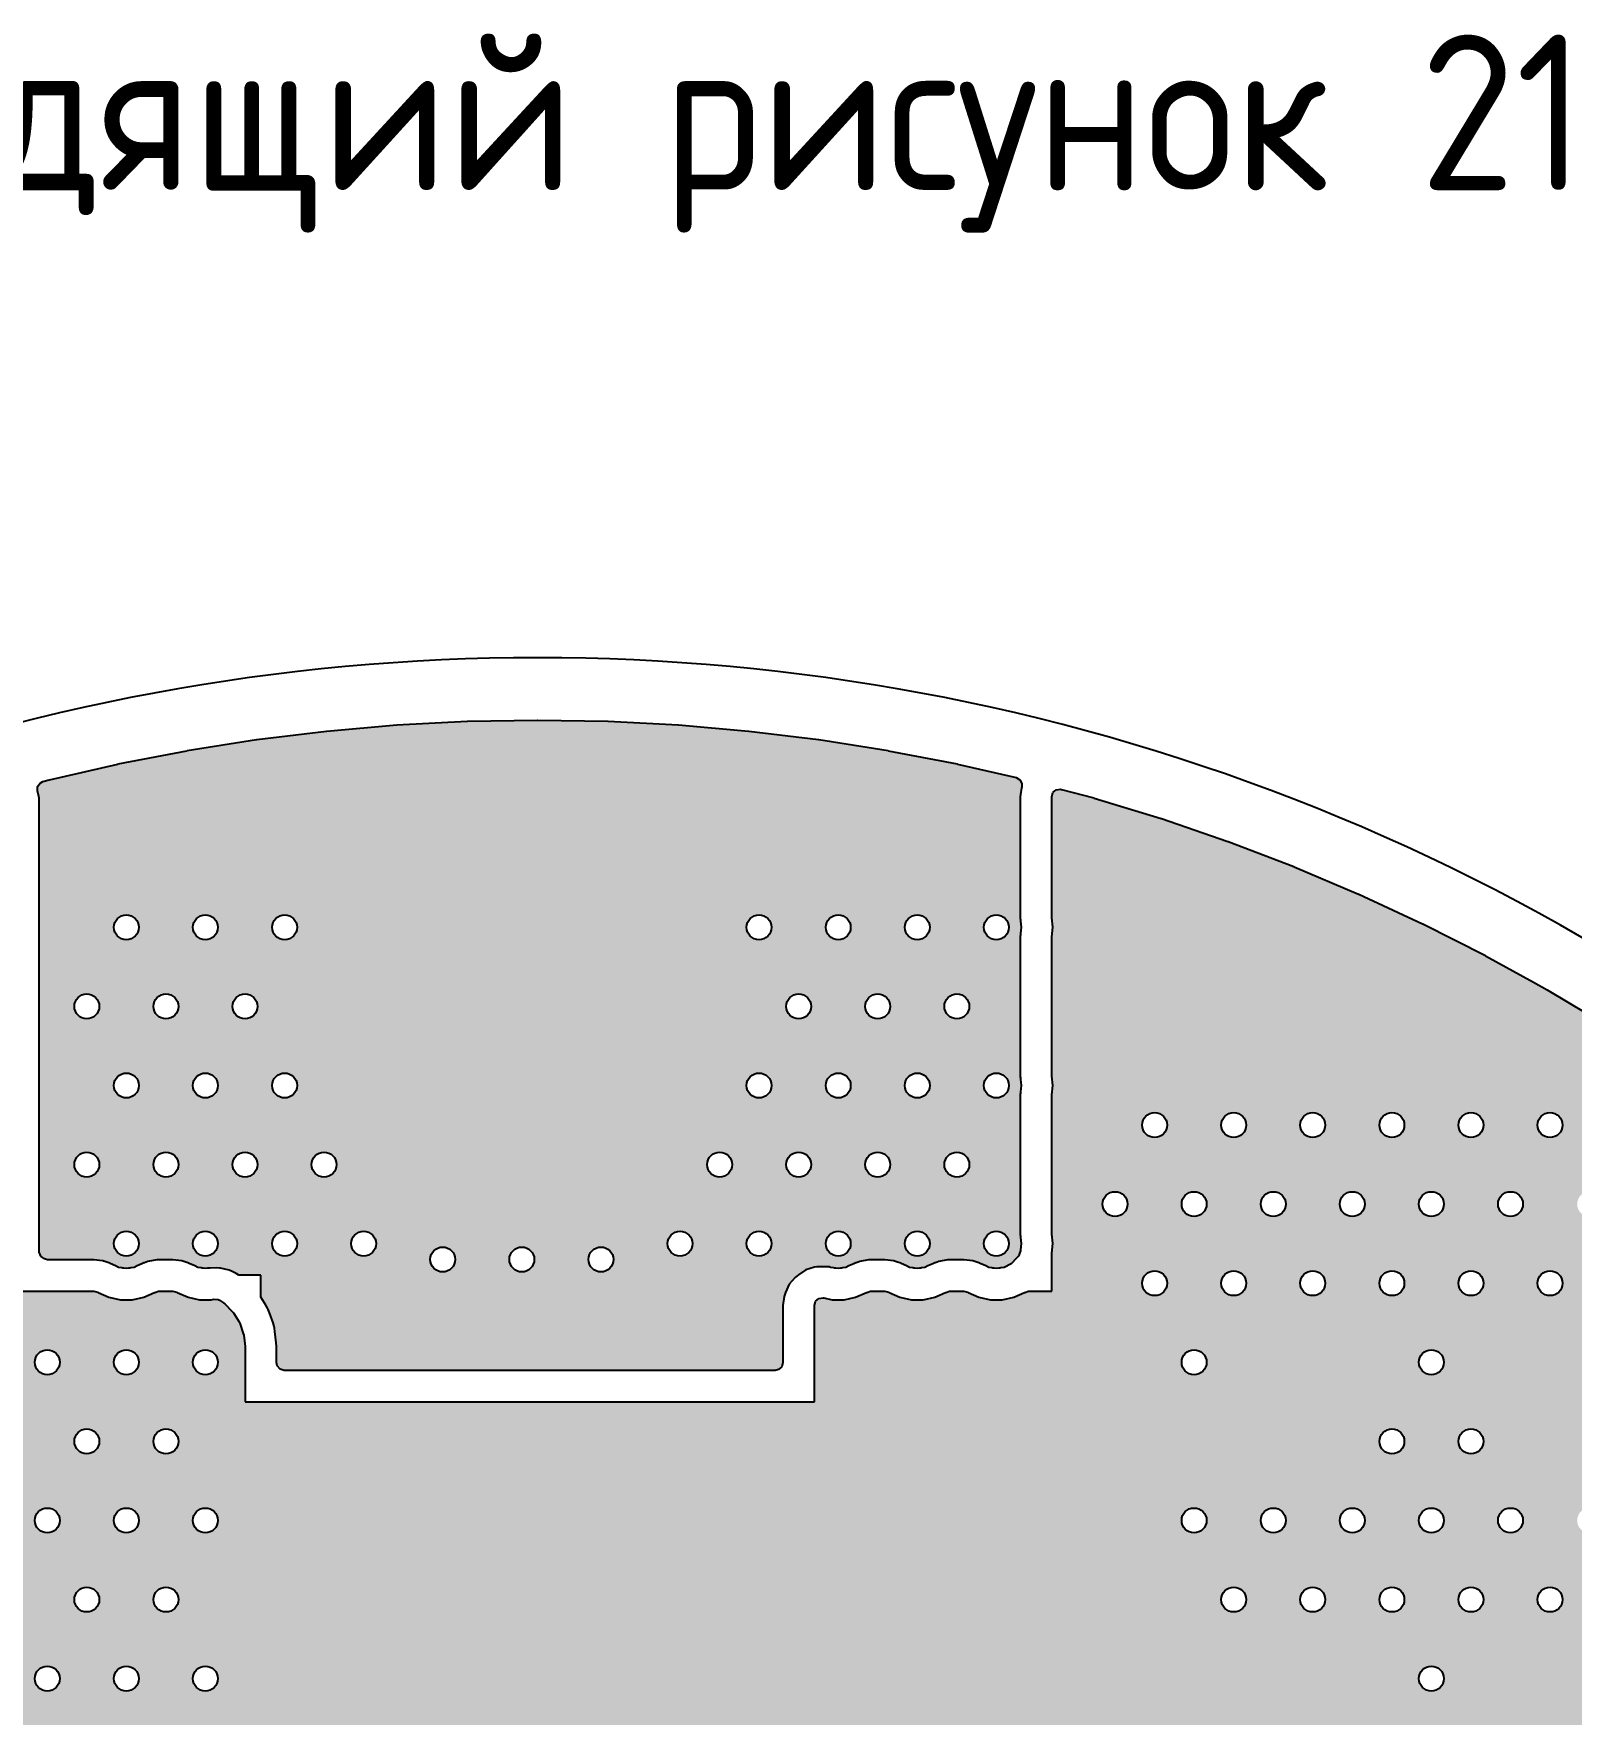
# Model space of a CAD drawing. Header units: millimetres. Extents: x -3894 to -3474, y -291 to 6.
# Drawn here: x -3631.65 to -3606.95, y -182.39 to -155.4 of the extents above; entities that cross this region are included whole.
import ezdxf

# ---------------------------------------------------------------- set-up
doc = ezdxf.new("R2010")
doc.units = ezdxf.units.MM
doc.layers.add('BLACK', color=7, linetype='Continuous')
doc.styles.add('СПДС', font='isocpeur.ttf', dxfattribs={"width": 0.9})

msp = doc.modelspace()

# ---------------------------------------------------------------- hatches: boundary and pattern name
h = msp.add_hatch(color=256)
h.dxf.hatch_style = 1
h.paths.add_polyline_path([(-3615.803, -169.918), (-3615.802, -169.885), (-3615.799, -169.852), (-3615.795, -169.808), (-3615.786, -169.755), (-3615.795, -169.702), (-3615.799, -169.658), (-3615.801, -169.641), (-3615.802, -169.625), (-3615.803, -169.592), (-3615.803, -167.658), (-3615.782, -167.516), (-3615.782, -167.516), (-3615.779, -167.505), (-3615.777, -167.446), (-3615.809, -167.384), (-3615.87, -167.35), (-3616.811, -167.133), (-3616.816, -167.132), (-3617.922, -166.918), (-3617.926, -166.917), (-3619.039, -166.741), (-3619.044, -166.74), (-3620.162, -166.603), (-3620.167, -166.603), (-3621.289, -166.505), (-3621.294, -166.505), (-3622.419, -166.446), (-3622.423, -166.446), (-3623.55, -166.426), (-3623.554, -166.426), (-3624.681, -166.446), (-3624.686, -166.446), (-3625.811, -166.505), (-3625.815, -166.505), (-3626.938, -166.603), (-3626.942, -166.603), (-3628.061, -166.74), (-3628.065, -166.741), (-3629.179, -166.917), (-3629.183, -166.918), (-3630.289, -167.132), (-3630.293, -167.133), (-3631.392, -167.386), (-3631.396, -167.387), (-3631.496, -167.414), (-3631.542, -167.438), (-3631.582, -167.496), (-3631.583, -167.565), (-3631.56, -167.652), (-3631.558, -167.682), (-3631.558, -167.682), (-3631.557, -167.696), (-3631.556, -167.726), (-3631.556, -174.955), (-3631.555, -174.97), (-3631.528, -175.034), (-3631.522, -175.041), (-3631.505, -175.058), (-3631.498, -175.063), (-3631.487, -175.072), (-3631.42, -175.092), (-3630.68, -175.092), (-3630.537, -175.112), (-3630.537, -175.112), (-3630.535, -175.113), (-3630.521, -175.117), (-3630.52, -175.117), (-3630.472, -175.131), (-3630.472, -175.131), (-3630.439, -175.141), (-3630.437, -175.142), (-3630.435, -175.144), (-3630.426, -175.147), (-3630.426, -175.147), (-3630.419, -175.151), (-3630.415, -175.152), (-3630.328, -175.191), (-3630.28, -175.216), (-3630.227, -175.224), (-3630.211, -175.227), (-3630.194, -175.229), (-3630.156, -175.235), (-3630.119, -175.229), (-3630.102, -175.227), (-3630.086, -175.224), (-3630.033, -175.216), (-3629.985, -175.191), (-3629.907, -175.157), (-3629.903, -175.155), (-3629.896, -175.152), (-3629.875, -175.142), (-3629.867, -175.142), (-3629.838, -175.131), (-3629.81, -175.121), (-3629.669, -175.093), (-3629.651, -175.092), (-3629.633, -175.092), (-3629.633, -175.092), (-3629.41, -175.092), (-3629.267, -175.112), (-3629.267, -175.112), (-3629.265, -175.113), (-3629.251, -175.117), (-3629.25, -175.117), (-3629.202, -175.131), (-3629.202, -175.131), (-3629.169, -175.141), (-3629.167, -175.142), (-3629.165, -175.144), (-3629.156, -175.147), (-3629.156, -175.147), (-3629.149, -175.151), (-3629.145, -175.152), (-3629.058, -175.191), (-3629.01, -175.216), (-3628.957, -175.224), (-3628.941, -175.227), (-3628.924, -175.229), (-3628.886, -175.235), (-3628.855, -175.23), (-3628.82, -175.23), (-3628.811, -175.23), (-3628.715, -175.223), (-3628.662, -175.227), (-3628.645, -175.229), (-3628.505, -175.26), (-3628.458, -175.28), (-3628.436, -175.291), (-3628.392, -175.316), (-3628.349, -175.343), (-3627.997, -175.343), (-3627.997, -175.695), (-3627.919, -175.82), (-3627.891, -175.869), (-3627.879, -175.894), (-3627.879, -175.894), (-3627.858, -175.947), (-3627.858, -175.947), (-3627.801, -176.108), (-3627.785, -176.163), (-3627.779, -176.19), (-3627.77, -176.246), (-3627.749, -176.43), (-3627.746, -176.486), (-3627.746, -176.486), (-3627.746, -176.746), (-3627.735, -176.797), (-3627.689, -176.85), (-3627.622, -176.87), (-3619.737, -176.87), (-3619.685, -176.858), (-3619.633, -176.813), (-3619.613, -176.746), (-3619.613, -175.828), (-3619.592, -175.685), (-3619.573, -175.618), (-3619.513, -175.488), (-3619.419, -175.379), (-3619.366, -175.333), (-3619.245, -175.255), (-3619.107, -175.215), (-3619.068, -175.209), (-3619.038, -175.205), (-3618.894, -175.205), (-3618.894, -175.205), (-3618.873, -175.208), (-3618.859, -175.211), (-3618.85, -175.216), (-3618.797, -175.224), (-3618.781, -175.227), (-3618.764, -175.229), (-3618.726, -175.235), (-3618.689, -175.229), (-3618.672, -175.227), (-3618.656, -175.224), (-3618.603, -175.216), (-3618.555, -175.191), (-3618.477, -175.157), (-3618.473, -175.155), (-3618.466, -175.152), (-3618.445, -175.142), (-3618.437, -175.142), (-3618.408, -175.131), (-3618.38, -175.121), (-3618.239, -175.093), (-3618.221, -175.092), (-3618.203, -175.092), (-3618.203, -175.092), (-3617.98, -175.092), (-3617.837, -175.112), (-3617.837, -175.112), (-3617.835, -175.113), (-3617.821, -175.117), (-3617.82, -175.117), (-3617.772, -175.131), (-3617.772, -175.131), (-3617.739, -175.141), (-3617.737, -175.142), (-3617.735, -175.144), (-3617.726, -175.147), (-3617.726, -175.147), (-3617.719, -175.151), (-3617.715, -175.152), (-3617.628, -175.191), (-3617.58, -175.216), (-3617.527, -175.224), (-3617.511, -175.227), (-3617.494, -175.229), (-3617.456, -175.235), (-3617.419, -175.229), (-3617.402, -175.227), (-3617.386, -175.224), (-3617.333, -175.216), (-3617.285, -175.191), (-3617.207, -175.157), (-3617.203, -175.155), (-3617.196, -175.152), (-3617.175, -175.142), (-3617.167, -175.142), (-3617.138, -175.131), (-3617.11, -175.121), (-3616.969, -175.093), (-3616.951, -175.092), (-3616.933, -175.092), (-3616.933, -175.092), (-3616.71, -175.092), (-3616.567, -175.112), (-3616.567, -175.112), (-3616.565, -175.113), (-3616.551, -175.117), (-3616.55, -175.117), (-3616.502, -175.131), (-3616.502, -175.131), (-3616.469, -175.141), (-3616.467, -175.142), (-3616.465, -175.144), (-3616.456, -175.147), (-3616.456, -175.147), (-3616.449, -175.151), (-3616.445, -175.152), (-3616.358, -175.191), (-3616.31, -175.216), (-3616.257, -175.224), (-3616.241, -175.227), (-3616.224, -175.229), (-3616.186, -175.235), (-3616.149, -175.229), (-3616.132, -175.227), (-3616.116, -175.224), (-3616.063, -175.216), (-3615.951, -175.159), (-3615.863, -175.07), (-3615.858, -175.062), (-3615.854, -175.058), (-3615.836, -175.041), (-3615.83, -175.032), (-3615.825, -175.026), (-3615.802, -174.96), (-3615.802, -174.96), (-3615.802, -174.96), (-3615.801, -174.959), (-3615.799, -174.932), (-3615.795, -174.888), (-3615.786, -174.835), (-3615.795, -174.782), (-3615.799, -174.738), (-3615.8, -174.731), (-3615.802, -174.705), (-3615.803, -174.672), (-3615.803, -172.458), (-3615.802, -172.425), (-3615.799, -172.392), (-3615.795, -172.348), (-3615.786, -172.295), (-3615.795, -172.242), (-3615.799, -172.198), (-3615.799, -172.198), (-3615.802, -172.165), (-3615.803, -172.132)])
h.paths.add_polyline_path([(-3627.416, -172.295, -1), (-3627.816, -172.295, -1)], flags=16)
h.paths.add_polyline_path([(-3627.816, -169.755, -1), (-3627.416, -169.755, -1)], flags=16)
h.paths.add_polyline_path([(-3626.781, -173.565, -1), (-3627.181, -173.565, -1)], flags=16)
h.paths.add_polyline_path([(-3628.451, -171.025, -1), (-3628.051, -171.025, -1)], flags=16)
h.paths.add_polyline_path([(-3623.606, -175.089, -1), (-3624.006, -175.089, -1)], flags=16)
h.paths.add_polyline_path([(-3624.876, -175.089, -1), (-3625.276, -175.089, -1)], flags=16)
h.paths.add_polyline_path([(-3626.146, -174.835, -1), (-3626.546, -174.835, -1)], flags=16)
h.paths.add_polyline_path([(-3622.336, -175.089, -1), (-3622.736, -175.089, -1)], flags=16)
h.paths.add_polyline_path([(-3620.431, -173.565, -1), (-3620.831, -173.565, -1)], flags=16)
h.paths.add_polyline_path([(-3619.796, -172.295, -1), (-3620.196, -172.295, -1)], flags=16)
h.paths.add_polyline_path([(-3620.196, -169.755, -1), (-3619.796, -169.755, -1)], flags=16)
h.paths.add_polyline_path([(-3628.051, -173.565, -1), (-3628.451, -173.565, -1)], flags=16)
h.paths.add_polyline_path([(-3628.686, -172.295, -1), (-3629.086, -172.295, -1)], flags=16)
h.paths.add_polyline_path([(-3629.086, -169.755, -1), (-3628.686, -169.755, -1)], flags=16)
h.paths.add_polyline_path([(-3621.066, -174.835, -1), (-3621.466, -174.835, -1)], flags=16)
h.paths.add_polyline_path([(-3619.161, -171.025, -1), (-3619.561, -171.025, -1)], flags=16)
h.paths.add_polyline_path([(-3627.416, -174.835, -1), (-3627.816, -174.835, -1)], flags=16)
h.paths.add_polyline_path([(-3629.721, -171.025, -1), (-3629.321, -171.025, -1)], flags=16)
h.paths.add_polyline_path([(-3619.161, -173.565, -1), (-3619.561, -173.565, -1)], flags=16)
h.paths.add_polyline_path([(-3619.796, -174.835, -1), (-3620.196, -174.835, -1)], flags=16)
h.paths.add_polyline_path([(-3618.526, -172.295, -1), (-3618.926, -172.295, -1)], flags=16)
h.paths.add_polyline_path([(-3618.926, -169.755, -1), (-3618.526, -169.755, -1)], flags=16)
h.paths.add_polyline_path([(-3629.321, -173.565, -1), (-3629.721, -173.565, -1)], flags=16)
h.paths.add_polyline_path([(-3628.686, -174.835, -1), (-3629.086, -174.835, -1)], flags=16)
h.paths.add_polyline_path([(-3629.956, -172.295, -1), (-3630.356, -172.295, -1)], flags=16)
h.paths.add_polyline_path([(-3630.356, -169.755, -1), (-3629.956, -169.755, -1)], flags=16)
h.paths.add_polyline_path([(-3617.891, -171.025, -1), (-3618.291, -171.025, -1)], flags=16)
h.paths.add_polyline_path([(-3630.991, -171.025, -1), (-3630.591, -171.025, -1)], flags=16)
h.paths.add_polyline_path([(-3617.891, -173.565, -1), (-3618.291, -173.565, -1)], flags=16)
h.paths.add_polyline_path([(-3618.526, -174.835, -1), (-3618.926, -174.835, -1)], flags=16)
h.paths.add_polyline_path([(-3617.256, -172.295, -1), (-3617.656, -172.295, -1)], flags=16)
h.paths.add_polyline_path([(-3630.591, -173.565, -1), (-3630.991, -173.565, -1)], flags=16)
h.paths.add_polyline_path([(-3629.956, -174.835, -1), (-3630.356, -174.835, -1)], flags=16)
h.paths.add_polyline_path([(-3617.656, -169.755, -1), (-3617.256, -169.755, -1)], flags=16)
h.paths.add_polyline_path([(-3616.621, -171.025, -1), (-3617.021, -171.025, -1)], flags=16)
h.paths.add_polyline_path([(-3617.256, -174.835, -1), (-3617.656, -174.835, -1)], flags=16)
h.paths.add_polyline_path([(-3616.621, -173.565, -1), (-3617.021, -173.565, -1)], flags=16)
h.paths.add_polyline_path([(-3615.986, -172.295, -1), (-3616.386, -172.295, -1)], flags=16)
h.paths.add_polyline_path([(-3616.386, -169.755, -1), (-3615.986, -169.755, -1)], flags=16)
h.paths.add_polyline_path([(-3615.986, -174.835, -1), (-3616.386, -174.835, -1)], flags=16)
h = msp.add_hatch(color=256)
h.dxf.hatch_style = 1
h.paths.add_polyline_path([(-3632.061, -167.726), (-3632.062, -167.712), (-3632.09, -167.647), (-3632.147, -167.608), (-3632.217, -167.607), (-3632.485, -167.678), (-3632.489, -167.679), (-3633.567, -168.008), (-3633.571, -168.009), (-3634.637, -168.375), (-3634.641, -168.377), (-3635.693, -168.78), (-3635.697, -168.781), (-3636.735, -169.22), (-3636.739, -169.222), (-3637.761, -169.697), (-3637.765, -169.699), (-3638.77, -170.21), (-3638.773, -170.212), (-3639.76, -170.757), (-3639.764, -170.759), (-3640.73, -171.338), (-3640.734, -171.34), (-3641.68, -171.953), (-3641.684, -171.955), (-3642.608, -172.6), (-3642.611, -172.603), (-3643.512, -173.279), (-3643.516, -173.282), (-3644.393, -173.99), (-3644.396, -173.993), (-3645.248, -174.73), (-3645.251, -174.733), (-3646.077, -175.5), (-3646.08, -175.503), (-3646.879, -176.299), (-3646.882, -176.302), (-3647.652, -177.124), (-3647.655, -177.128), (-3648.396, -177.977), (-3648.399, -177.98), (-3649.11, -178.854), (-3649.113, -178.857), (-3649.793, -179.756), (-3649.796, -179.759), (-3650.444, -180.681), (-3650.447, -180.685), (-3650.761, -181.166), (-3650.897, -181.374), (-3650.916, -181.424), (-3650.906, -181.494), (-3650.86, -181.546), (-3650.793, -181.566), (-3643.937, -181.566), (-3643.491, -181.566), (-3643.193, -181.897), (-3643.193, -181.897), (-3643.193, -181.897), (-3641.528, -183.747), (-3640.362, -185.043), (-3640.353, -185.052), (-3640.264, -185.133), (-3640.213, -185.178), (-3640.192, -185.193), (-3640.035, -185.285), (-3640.012, -185.295), (-3639.926, -185.324), (-3639.839, -185.352), (-3639.814, -185.357), (-3639.627, -185.378), (-3639.614, -185.379), (-3627.256, -185.455), (-3625.563, -185.465), (-3619.364, -185.503), (-3619.364, -185.503), (-3619.361, -185.503), (-3619.361, -185.503), (-3607.389, -185.503), (-3607.375, -185.502), (-3607.179, -185.481), (-3607.152, -185.475), (-3606.972, -185.414), (-3606.947, -185.402), (-3606.784, -185.303), (-3606.763, -185.287), (-3606.62, -185.15), (-3606.611, -185.141), (-3604.157, -182.214), (-3604.121, -182.22), (-3603.998, -182.201), (-3603.886, -182.144), (-3603.798, -182.055), (-3603.741, -181.944), (-3603.721, -181.82), (-3603.738, -181.715), (-3603.613, -181.566), (-3596.311, -181.566), (-3596.259, -181.555), (-3596.207, -181.508), (-3596.187, -181.441), (-3596.208, -181.374), (-3596.658, -180.685), (-3596.66, -180.681), (-3597.309, -179.759), (-3597.312, -179.756), (-3597.992, -178.857), (-3597.995, -178.854), (-3598.706, -177.98), (-3598.709, -177.977), (-3599.45, -177.128), (-3599.453, -177.124), (-3600.088, -176.446), (-3600.223, -176.302), (-3600.226, -176.299), (-3601.025, -175.503), (-3601.028, -175.5), (-3601.853, -174.733), (-3601.856, -174.73), (-3602.708, -173.993), (-3602.712, -173.99), (-3603.589, -173.282), (-3603.592, -173.279), (-3604.209, -172.816), (-3604.493, -172.603), (-3604.497, -172.6), (-3604.832, -172.366), (-3605.421, -171.955), (-3605.425, -171.953), (-3606.371, -171.34), (-3606.374, -171.338), (-3607.341, -170.759), (-3607.345, -170.757), (-3607.561, -170.637), (-3608.331, -170.212), (-3608.335, -170.21), (-3609.34, -169.699), (-3609.344, -169.697), (-3610.366, -169.222), (-3610.37, -169.22), (-3611.407, -168.781), (-3611.411, -168.78), (-3612.464, -168.377), (-3612.468, -168.375), (-3613.534, -168.009), (-3613.538, -168.008), (-3614.616, -167.679), (-3614.62, -167.678), (-3615.141, -167.539), (-3615.156, -167.536), (-3615.225, -167.546), (-3615.278, -167.591), (-3615.297, -167.658), (-3615.297, -169.592), (-3615.297, -169.605), (-3615.281, -169.755), (-3615.297, -169.905), (-3615.297, -169.918), (-3615.297, -172.132), (-3615.297, -172.145), (-3615.281, -172.295), (-3615.297, -172.445), (-3615.297, -172.458), (-3615.297, -174.672), (-3615.297, -174.685), (-3615.281, -174.835), (-3615.297, -174.985), (-3615.297, -174.998), (-3615.297, -175.597), (-3615.551, -175.597), (-3615.663, -175.597), (-3615.67, -175.597), (-3615.737, -175.621), (-3615.734, -175.619), (-3615.907, -175.696), (-3616.092, -175.736), (-3616.092, -175.736), (-3616.281, -175.736), (-3616.466, -175.696), (-3616.648, -175.615), (-3616.71, -175.597), (-3616.933, -175.597), (-3616.94, -175.597), (-3617.007, -175.621), (-3617.004, -175.619), (-3617.177, -175.696), (-3617.362, -175.736), (-3617.362, -175.736), (-3617.551, -175.736), (-3617.736, -175.696), (-3617.918, -175.615), (-3617.98, -175.597), (-3618.203, -175.597), (-3618.21, -175.597), (-3618.277, -175.621), (-3618.274, -175.619), (-3618.447, -175.696), (-3618.632, -175.736), (-3618.632, -175.736), (-3618.821, -175.736), (-3618.958, -175.707), (-3618.966, -175.705), (-3619.035, -175.715), (-3619.088, -175.761), (-3619.107, -175.828), (-3619.107, -175.851), (-3619.107, -177.375), (-3628.251, -177.375), (-3628.251, -176.486), (-3628.272, -176.302), (-3628.278, -176.275), (-3628.335, -176.114), (-3628.347, -176.089), (-3628.438, -175.944), (-3628.455, -175.922), (-3628.576, -175.801), (-3628.598, -175.784), (-3628.661, -175.744), (-3628.683, -175.733), (-3628.753, -175.727), (-3628.792, -175.736), (-3628.792, -175.736), (-3628.981, -175.736), (-3628.981, -175.736), (-3629.166, -175.696), (-3629.348, -175.615), (-3629.41, -175.597), (-3629.633, -175.597), (-3629.64, -175.597), (-3629.707, -175.621), (-3629.704, -175.619), (-3629.877, -175.696), (-3630.062, -175.736), (-3630.062, -175.736), (-3630.251, -175.736), (-3630.251, -175.736), (-3630.436, -175.696), (-3630.618, -175.615), (-3630.68, -175.597), (-3632.061, -175.597)])
h.paths.add_polyline_path([(-3635.671, -175.47, -1), (-3636.071, -175.47, -1)], flags=16)
h.paths.add_polyline_path([(-3636.941, -175.47, -1), (-3637.341, -175.47, -1)], flags=16)
h.paths.add_polyline_path([(-3634.401, -175.47, -1), (-3634.801, -175.47, -1)], flags=16)
h.paths.add_polyline_path([(-3638.211, -175.47, -1), (-3638.611, -175.47, -1)], flags=16)
h.paths.add_polyline_path([(-3633.131, -175.47, -1), (-3633.531, -175.47, -1)], flags=16)
h.paths.add_polyline_path([(-3637.576, -176.74, -1), (-3637.976, -176.74, -1)], flags=16)
h.paths.add_polyline_path([(-3639.481, -175.47, -1), (-3639.881, -175.47, -1)], flags=16)
h.paths.add_polyline_path([(-3633.766, -176.74, -1), (-3634.166, -176.74, -1)], flags=16)
h.paths.add_polyline_path([(-3636.941, -178.01, -1), (-3637.341, -178.01, -1)], flags=16)
h.paths.add_polyline_path([(-3632.496, -176.74, -1), (-3632.896, -176.74, -1)], flags=16)
h.paths.add_polyline_path([(-3638.211, -178.01, -1), (-3638.611, -178.01, -1)], flags=16)
h.paths.add_polyline_path([(-3633.131, -178.01, -1), (-3633.531, -178.01, -1)], flags=16)
h.paths.add_polyline_path([(-3631.226, -176.74, -1), (-3631.626, -176.74, -1)], flags=16)
h.paths.add_polyline_path([(-3636.306, -179.28, -1), (-3636.706, -179.28, -1)], flags=16)
h.paths.add_polyline_path([(-3635.036, -179.28, -1), (-3635.436, -179.28, -1)], flags=16)
h.paths.add_polyline_path([(-3637.576, -179.28, -1), (-3637.976, -179.28, -1)], flags=16)
h.paths.add_polyline_path([(-3631.861, -178.01, -1), (-3632.261, -178.01, -1)], flags=16)
h.paths.add_polyline_path([(-3633.766, -179.28, -1), (-3634.166, -179.28, -1)], flags=16)
h.paths.add_polyline_path([(-3638.846, -179.28, -1), (-3639.246, -179.28, -1)], flags=16)
h.paths.add_polyline_path([(-3632.496, -179.28, -1), (-3632.896, -179.28, -1)], flags=16)
h.paths.add_polyline_path([(-3629.956, -176.74, -1), (-3630.356, -176.74, -1)], flags=16)
h.paths.add_polyline_path([(-3640.116, -179.28, -1), (-3640.516, -179.28, -1)], flags=16)
h.paths.add_polyline_path([(-3630.591, -178.01, -1), (-3630.991, -178.01, -1)], flags=16)
h.paths.add_polyline_path([(-3635.671, -180.55, -1), (-3636.071, -180.55, -1)], flags=16)
h.paths.add_polyline_path([(-3636.941, -180.55, -1), (-3637.341, -180.55, -1)], flags=16)
h.paths.add_polyline_path([(-3634.401, -180.55, -1), (-3634.801, -180.55, -1)], flags=16)
h.paths.add_polyline_path([(-3638.211, -180.55, -1), (-3638.611, -180.55, -1)], flags=16)
h.paths.add_polyline_path([(-3631.226, -179.28, -1), (-3631.626, -179.28, -1)], flags=16)
h.paths.add_polyline_path([(-3633.131, -180.55, -1), (-3633.531, -180.55, -1)], flags=16)
h.paths.add_polyline_path([(-3639.481, -180.55, -1), (-3639.881, -180.55, -1)], flags=16)
h.paths.add_polyline_path([(-3628.686, -176.74, -1), (-3629.086, -176.74, -1)], flags=16)
h.paths.add_polyline_path([(-3629.321, -178.01, -1), (-3629.721, -178.01, -1)], flags=16)
h.paths.add_polyline_path([(-3631.861, -180.55, -1), (-3632.261, -180.55, -1)], flags=16)
h.paths.add_polyline_path([(-3640.751, -180.55, -1), (-3641.151, -180.55, -1)], flags=16)
h.paths.add_polyline_path([(-3629.956, -179.28, -1), (-3630.356, -179.28, -1)], flags=16)
h.paths.add_polyline_path([(-3637.576, -181.82, -1), (-3637.976, -181.82, -1)], flags=16)
h.paths.add_polyline_path([(-3633.766, -181.82, -1), (-3634.166, -181.82, -1)], flags=16)
h.paths.add_polyline_path([(-3630.591, -180.55, -1), (-3630.991, -180.55, -1)], flags=16)
h.paths.add_polyline_path([(-3642.021, -180.55, -1), (-3642.421, -180.55, -1)], flags=16)
h.paths.add_polyline_path([(-3632.496, -181.82, -1), (-3632.896, -181.82, -1)], flags=16)
h.paths.add_polyline_path([(-3628.686, -179.28, -1), (-3629.086, -179.28, -1)], flags=16)
h.paths.add_polyline_path([(-3636.941, -183.09, -1), (-3637.341, -183.09, -1)], flags=16)
h.paths.add_polyline_path([(-3631.226, -181.82, -1), (-3631.626, -181.82, -1)], flags=16)
h.paths.add_polyline_path([(-3641.386, -181.82, -1), (-3641.786, -181.82, -1)], flags=16)
h.paths.add_polyline_path([(-3629.321, -180.55, -1), (-3629.721, -180.55, -1)], flags=16)
h.paths.add_polyline_path([(-3634.401, -183.09, -1), (-3634.801, -183.09, -1)], flags=16)
h.paths.add_polyline_path([(-3638.211, -183.09, -1), (-3638.611, -183.09, -1)], flags=16)
h.paths.add_polyline_path([(-3633.131, -183.09, -1), (-3633.531, -183.09, -1)], flags=16)
h.paths.add_polyline_path([(-3629.956, -181.82, -1), (-3630.356, -181.82, -1)], flags=16)
h.paths.add_polyline_path([(-3631.861, -183.09, -1), (-3632.261, -183.09, -1)], flags=16)
h.paths.add_polyline_path([(-3636.306, -184.36, -1), (-3636.706, -184.36, -1)], flags=16)
h.paths.add_polyline_path([(-3635.036, -184.36, -1), (-3635.436, -184.36, -1)], flags=16)
h.paths.add_polyline_path([(-3637.576, -184.36, -1), (-3637.976, -184.36, -1)], flags=16)
h.paths.add_polyline_path([(-3630.591, -183.09, -1), (-3630.991, -183.09, -1)], flags=16)
h.paths.add_polyline_path([(-3628.686, -181.82, -1), (-3629.086, -181.82, -1)], flags=16)
h.paths.add_polyline_path([(-3633.766, -184.36, -1), (-3634.166, -184.36, -1)], flags=16)
h.paths.add_polyline_path([(-3638.846, -184.36, -1), (-3639.246, -184.36, -1)], flags=16)
h.paths.add_polyline_path([(-3632.496, -184.36, -1), (-3632.896, -184.36, -1)], flags=16)
h.paths.add_polyline_path([(-3629.321, -183.09, -1), (-3629.721, -183.09, -1)], flags=16)
h.paths.add_polyline_path([(-3631.226, -184.36, -1), (-3631.626, -184.36, -1)], flags=16)
h.paths.add_polyline_path([(-3629.956, -184.36, -1), (-3630.356, -184.36, -1)], flags=16)
h.paths.add_polyline_path([(-3628.051, -183.09, -1), (-3628.451, -183.09, -1)], flags=16)
h.paths.add_polyline_path([(-3628.686, -184.36, -1), (-3629.086, -184.36, -1)], flags=16)
h.paths.add_polyline_path([(-3627.416, -184.36, -1), (-3627.816, -184.36, -1)], flags=16)
h.paths.add_polyline_path([(-3626.146, -184.36, -1), (-3626.546, -184.36, -1)], flags=16)
h.paths.add_polyline_path([(-3624.876, -184.36, -1), (-3625.276, -184.36, -1)], flags=16)
h.paths.add_polyline_path([(-3623.606, -184.36, -1), (-3624.006, -184.36, -1)], flags=16)
h.paths.add_polyline_path([(-3622.336, -184.36, -1), (-3622.736, -184.36, -1)], flags=16)
h.paths.add_polyline_path([(-3621.066, -184.36, -1), (-3621.466, -184.36, -1)], flags=16)
h.paths.add_polyline_path([(-3619.796, -184.36, -1), (-3620.196, -184.36, -1)], flags=16)
h.paths.add_polyline_path([(-3614.081, -174.2, -1), (-3614.481, -174.2, -1)], flags=16)
h.paths.add_polyline_path([(-3613.446, -172.93, -1), (-3613.846, -172.93, -1)], flags=16)
h.paths.add_polyline_path([(-3613.446, -175.47, -1), (-3613.846, -175.47, -1)], flags=16)
h.paths.add_polyline_path([(-3612.811, -174.2, -1), (-3613.211, -174.2, -1)], flags=16)
h.paths.add_polyline_path([(-3612.811, -176.74, -1), (-3613.211, -176.74, -1)], flags=16)
h.paths.add_polyline_path([(-3612.176, -172.93, -1), (-3612.576, -172.93, -1)], flags=16)
h.paths.add_polyline_path([(-3612.176, -175.47, -1), (-3612.576, -175.47, -1)], flags=16)
h.paths.add_polyline_path([(-3612.811, -179.28, -1), (-3613.211, -179.28, -1)], flags=16)
h.paths.add_polyline_path([(-3611.541, -174.2, -1), (-3611.941, -174.2, -1)], flags=16)
h.paths.add_polyline_path([(-3612.176, -180.55, -1), (-3612.576, -180.55, -1)], flags=16)
h.paths.add_polyline_path([(-3610.906, -172.93, -1), (-3611.306, -172.93, -1)], flags=16)
h.paths.add_polyline_path([(-3610.906, -175.47, -1), (-3611.306, -175.47, -1)], flags=16)
h.paths.add_polyline_path([(-3611.541, -179.28, -1), (-3611.941, -179.28, -1)], flags=16)
h.paths.add_polyline_path([(-3610.271, -174.2, -1), (-3610.671, -174.2, -1)], flags=16)
h.paths.add_polyline_path([(-3612.811, -184.36, -1), (-3613.211, -184.36, -1)], flags=16)
h.paths.add_polyline_path([(-3610.906, -180.55, -1), (-3611.306, -180.55, -1)], flags=16)
h.paths.add_polyline_path([(-3609.636, -172.93, -1), (-3610.036, -172.93, -1)], flags=16)
h.paths.add_polyline_path([(-3610.271, -179.28, -1), (-3610.671, -179.28, -1)], flags=16)
h.paths.add_polyline_path([(-3609.636, -175.47, -1), (-3610.036, -175.47, -1)], flags=16)
h.paths.add_polyline_path([(-3609.636, -178.01, -1), (-3610.036, -178.01, -1)], flags=16)
h.paths.add_polyline_path([(-3611.541, -184.36, -1), (-3611.941, -184.36, -1)], flags=16)
h.paths.add_polyline_path([(-3609.001, -174.2, -1), (-3609.401, -174.2, -1)], flags=16)
h.paths.add_polyline_path([(-3609.001, -176.74, -1), (-3609.401, -176.74, -1)], flags=16)
h.paths.add_polyline_path([(-3609.636, -180.55, -1), (-3610.036, -180.55, -1)], flags=16)
h.paths.add_polyline_path([(-3608.366, -172.93, -1), (-3608.766, -172.93, -1)], flags=16)
h.paths.add_polyline_path([(-3609.001, -179.28, -1), (-3609.401, -179.28, -1)], flags=16)
h.paths.add_polyline_path([(-3608.366, -175.47, -1), (-3608.766, -175.47, -1)], flags=16)
h.paths.add_polyline_path([(-3608.366, -178.01, -1), (-3608.766, -178.01, -1)], flags=16)
h.paths.add_polyline_path([(-3610.271, -184.36, -1), (-3610.671, -184.36, -1)], flags=16)
h.paths.add_polyline_path([(-3609.636, -183.09, -1), (-3610.036, -183.09, -1)], flags=16)
h.paths.add_polyline_path([(-3607.731, -174.2, -1), (-3608.131, -174.2, -1)], flags=16)
h.paths.add_polyline_path([(-3609.001, -181.82, -1), (-3609.401, -181.82, -1)], flags=16)
h.paths.add_polyline_path([(-3608.366, -180.55, -1), (-3608.766, -180.55, -1)], flags=16)
h.paths.add_polyline_path([(-3607.096, -172.93, -1), (-3607.496, -172.93, -1)], flags=16)
h.paths.add_polyline_path([(-3607.731, -179.28, -1), (-3608.131, -179.28, -1)], flags=16)
h.paths.add_polyline_path([(-3607.096, -175.47, -1), (-3607.496, -175.47, -1)], flags=16)
h.paths.add_polyline_path([(-3609.001, -184.36, -1), (-3609.401, -184.36, -1)], flags=16)
h.paths.add_polyline_path([(-3608.366, -183.09, -1), (-3608.766, -183.09, -1)], flags=16)
h.paths.add_polyline_path([(-3606.461, -174.2, -1), (-3606.861, -174.2, -1)], flags=16)
h.paths.add_polyline_path([(-3607.096, -180.55, -1), (-3607.496, -180.55, -1)], flags=16)
h.paths.add_polyline_path([(-3605.826, -172.93, -1), (-3606.226, -172.93, -1)], flags=16)
h.paths.add_polyline_path([(-3606.461, -179.28, -1), (-3606.861, -179.28, -1)], flags=16)
h.paths.add_polyline_path([(-3605.826, -175.47, -1), (-3606.226, -175.47, -1)], flags=16)
h.paths.add_polyline_path([(-3607.731, -184.36, -1), (-3608.131, -184.36, -1)], flags=16)
h.paths.add_polyline_path([(-3605.191, -174.2, -1), (-3605.591, -174.2, -1)], flags=16)
h.paths.add_polyline_path([(-3605.191, -176.74, -1), (-3605.591, -176.74, -1)], flags=16)
h.paths.add_polyline_path([(-3605.826, -180.55, -1), (-3606.226, -180.55, -1)], flags=16)
h.paths.add_polyline_path([(-3605.191, -179.28, -1), (-3605.591, -179.28, -1)], flags=16)
h.paths.add_polyline_path([(-3604.556, -175.47, -1), (-3604.956, -175.47, -1)], flags=16)
h.paths.add_polyline_path([(-3606.461, -184.36, -1), (-3606.861, -184.36, -1)], flags=16)
h.paths.add_polyline_path([(-3604.556, -178.01, -1), (-3604.956, -178.01, -1)], flags=16)
h.paths.add_polyline_path([(-3605.191, -181.82, -1), (-3605.591, -181.82, -1)], flags=16)
h.paths.add_polyline_path([(-3603.921, -176.74, -1), (-3604.321, -176.74, -1)], flags=16)
h.paths.add_polyline_path([(-3604.556, -180.55, -1), (-3604.956, -180.55, -1)], flags=16)
h.paths.add_polyline_path([(-3603.921, -179.28, -1), (-3604.321, -179.28, -1)], flags=16)
h.paths.add_polyline_path([(-3603.921, -181.82, -1), (-3604.321, -181.82, -1)], flags=16)
h.paths.add_polyline_path([(-3603.286, -180.55, -1), (-3603.686, -180.55, -1)], flags=16)

# ---------------------------------------------------------------- linework, layer by layer
at = {"layer": 'BLACK', "linetype": 'Continuous'}
for p, q in [((-3626.938, -166.603), (-3625.815, -166.505)), ((-3625.815, -166.505), (-3625.811, -166.505)), ((-3625.811, -166.505), (-3624.686, -166.446)), ((-3624.686, -166.446), (-3624.681, -166.446)), ((-3624.681, -166.446), (-3623.554, -166.426)), ((-3623.554, -166.426), (-3623.55, -166.426)), ((-3623.55, -166.426), (-3622.423, -166.446)), ((-3622.423, -166.446), (-3622.419, -166.446)), ((-3622.419, -166.446), (-3621.294, -166.505)), ((-3621.294, -166.505), (-3621.289, -166.505)), ((-3621.289, -166.505), (-3620.167, -166.603)), ((-3629.179, -166.917), (-3628.065, -166.741)), ((-3628.065, -166.741), (-3628.061, -166.74)), ((-3628.061, -166.74), (-3626.942, -166.603)), ((-3626.942, -166.603), (-3626.938, -166.603)), ((-3620.167, -166.603), (-3620.162, -166.603)), ((-3620.162, -166.603), (-3619.044, -166.74)), ((-3619.044, -166.74), (-3619.039, -166.741)), ((-3619.039, -166.741), (-3617.926, -166.917)), ((-3630.289, -167.132), (-3629.183, -166.918)), ((-3629.183, -166.918), (-3629.179, -166.917)), ((-3617.926, -166.917), (-3617.922, -166.918)), ((-3617.922, -166.918), (-3616.816, -167.132)), ((-3631.392, -167.386), (-3630.293, -167.133)), ((-3630.293, -167.133), (-3630.289, -167.132)), ((-3616.816, -167.132), (-3616.811, -167.133)), ((-3616.811, -167.133), (-3615.87, -167.35)), ((-3631.583, -167.565), (-3631.582, -167.496)), ((-3631.56, -167.652), (-3631.583, -167.565)), ((-3631.582, -167.496), (-3631.542, -167.438)), ((-3631.542, -167.438), (-3631.496, -167.414)), ((-3631.496, -167.414), (-3631.396, -167.387)), ((-3631.396, -167.387), (-3631.392, -167.386)), ((-3615.87, -167.35), (-3615.809, -167.384)), ((-3615.809, -167.384), (-3615.777, -167.446)), ((-3615.782, -167.516), (-3615.803, -167.658)), ((-3615.779, -167.505), (-3615.782, -167.516)), ((-3615.782, -167.516), (-3615.782, -167.516)), ((-3615.782, -167.516), (-3615.782, -167.516)), ((-3615.782, -167.516), (-3615.782, -167.516)), ((-3615.777, -167.446), (-3615.779, -167.505)), ((-3615.297, -167.658), (-3615.278, -167.591)), ((-3615.278, -167.591), (-3615.225, -167.546)), ((-3615.225, -167.546), (-3615.156, -167.536)), ((-3615.156, -167.536), (-3615.141, -167.539)), ((-3615.141, -167.539), (-3614.62, -167.678)), ((-3631.558, -167.682), (-3631.56, -167.652)), ((-3631.557, -167.696), (-3631.558, -167.682)), ((-3631.558, -167.682), (-3631.558, -167.682)), ((-3631.556, -167.726), (-3631.557, -167.696)), ((-3631.556, -174.955), (-3631.556, -167.726)), ((-3615.803, -167.658), (-3615.803, -169.592)), ((-3615.297, -169.592), (-3615.297, -167.658)), ((-3614.62, -167.678), (-3614.616, -167.679)), ((-3614.616, -167.679), (-3613.538, -168.008)), ((-3613.538, -168.008), (-3613.534, -168.009)), ((-3613.534, -168.009), (-3612.468, -168.375)), ((-3612.468, -168.375), (-3612.464, -168.377)), ((-3612.464, -168.377), (-3611.411, -168.78)), ((-3611.411, -168.78), (-3611.407, -168.781)), ((-3611.407, -168.781), (-3610.37, -169.22)), ((-3610.37, -169.22), (-3610.366, -169.222)), ((-3610.366, -169.222), (-3609.344, -169.697)), ((-3615.803, -169.592), (-3615.802, -169.618)), ((-3615.802, -169.618), (-3615.801, -169.631)), ((-3615.801, -169.631), (-3615.801, -169.641)), ((-3615.801, -169.641), (-3615.799, -169.658)), ((-3615.799, -169.658), (-3615.795, -169.702)), ((-3615.795, -169.702), (-3615.786, -169.755)), ((-3615.786, -169.755), (-3615.795, -169.808)), ((-3615.297, -169.605), (-3615.297, -169.592)), ((-3615.281, -169.755), (-3615.297, -169.605)), ((-3615.297, -169.905), (-3615.281, -169.755)), ((-3609.344, -169.697), (-3609.34, -169.699)), ((-3609.34, -169.699), (-3608.335, -170.21)), ((-3615.802, -169.892), (-3615.803, -169.918)), ((-3615.803, -169.918), (-3615.803, -172.132)), ((-3615.801, -169.879), (-3615.802, -169.892)), ((-3615.799, -169.852), (-3615.801, -169.879)), ((-3615.795, -169.808), (-3615.799, -169.852)), ((-3615.297, -169.918), (-3615.297, -169.905)), ((-3615.297, -172.132), (-3615.297, -169.918)), ((-3608.335, -170.21), (-3608.331, -170.212)), ((-3608.331, -170.212), (-3607.561, -170.637)), ((-3607.561, -170.637), (-3607.345, -170.757)), ((-3607.345, -170.757), (-3607.341, -170.759)), ((-3607.341, -170.759), (-3606.374, -171.338)), ((-3615.803, -172.132), (-3615.802, -172.158)), ((-3615.802, -172.158), (-3615.801, -172.171)), ((-3615.801, -172.171), (-3615.799, -172.198)), ((-3615.799, -172.198), (-3615.799, -172.198)), ((-3615.799, -172.198), (-3615.795, -172.242)), ((-3615.297, -172.145), (-3615.297, -172.132)), ((-3615.281, -172.295), (-3615.297, -172.145)), ((-3615.802, -172.432), (-3615.803, -172.458)), ((-3615.803, -172.458), (-3615.803, -174.672)), ((-3615.801, -172.419), (-3615.802, -172.432)), ((-3615.799, -172.392), (-3615.801, -172.419)), ((-3615.795, -172.348), (-3615.799, -172.392)), ((-3615.795, -172.242), (-3615.786, -172.295)), ((-3615.786, -172.295), (-3615.795, -172.348)), ((-3615.297, -172.445), (-3615.281, -172.295)), ((-3615.297, -172.458), (-3615.297, -172.445)), ((-3615.297, -174.672), (-3615.297, -172.458)), ((-3615.803, -174.672), (-3615.802, -174.698)), ((-3615.802, -174.698), (-3615.801, -174.711)), ((-3615.801, -174.711), (-3615.8, -174.731)), ((-3615.8, -174.731), (-3615.799, -174.738)), ((-3615.799, -174.738), (-3615.795, -174.782)), ((-3615.795, -174.888), (-3615.799, -174.932)), ((-3615.795, -174.782), (-3615.786, -174.835)), ((-3615.786, -174.835), (-3615.795, -174.888)), ((-3615.297, -174.685), (-3615.297, -174.672)), ((-3615.281, -174.835), (-3615.297, -174.685)), ((-3615.297, -174.985), (-3615.281, -174.835)), ((-3631.555, -174.97), (-3631.556, -174.955)), ((-3631.528, -175.034), (-3631.555, -174.97)), ((-3631.522, -175.041), (-3631.528, -175.034)), ((-3631.505, -175.058), (-3631.522, -175.041)), ((-3631.498, -175.063), (-3631.505, -175.058)), ((-3631.487, -175.072), (-3631.498, -175.063)), ((-3631.42, -175.092), (-3631.487, -175.072)), ((-3630.68, -175.092), (-3631.42, -175.092)), ((-3630.537, -175.112), (-3630.68, -175.092)), ((-3630.535, -175.113), (-3630.537, -175.112)), ((-3630.537, -175.112), (-3630.537, -175.112)), ((-3630.521, -175.117), (-3630.535, -175.113)), ((-3630.52, -175.117), (-3630.521, -175.117)), ((-3630.472, -175.131), (-3630.52, -175.117)), ((-3630.439, -175.141), (-3630.472, -175.131)), ((-3630.472, -175.131), (-3630.472, -175.131)), ((-3630.437, -175.142), (-3630.439, -175.141)), ((-3630.435, -175.144), (-3630.437, -175.142)), ((-3630.426, -175.147), (-3630.435, -175.144)), ((-3630.419, -175.151), (-3630.426, -175.147)), ((-3630.426, -175.147), (-3630.426, -175.147)), ((-3630.415, -175.152), (-3630.419, -175.151)), ((-3630.328, -175.191), (-3630.415, -175.152)), ((-3629.907, -175.157), (-3629.985, -175.191)), ((-3629.903, -175.155), (-3629.907, -175.157)), ((-3629.896, -175.152), (-3629.903, -175.155)), ((-3629.875, -175.142), (-3629.896, -175.152)), ((-3629.867, -175.142), (-3629.875, -175.142)), ((-3629.838, -175.131), (-3629.867, -175.142)), ((-3629.867, -175.142), (-3629.867, -175.142)), ((-3629.81, -175.121), (-3629.838, -175.131)), ((-3629.669, -175.093), (-3629.81, -175.121)), ((-3629.654, -175.092), (-3629.669, -175.093)), ((-3629.647, -175.092), (-3629.654, -175.092)), ((-3629.633, -175.092), (-3629.647, -175.092)), ((-3629.41, -175.092), (-3629.633, -175.092)), ((-3629.633, -175.092), (-3629.633, -175.092)), ((-3629.267, -175.112), (-3629.41, -175.092)), ((-3629.265, -175.113), (-3629.267, -175.112)), ((-3629.267, -175.112), (-3629.267, -175.112)), ((-3629.251, -175.117), (-3629.265, -175.113)), ((-3629.25, -175.117), (-3629.251, -175.117)), ((-3629.202, -175.131), (-3629.25, -175.117)), ((-3629.169, -175.141), (-3629.202, -175.131)), ((-3629.202, -175.131), (-3629.202, -175.131)), ((-3629.167, -175.142), (-3629.169, -175.141)), ((-3629.165, -175.144), (-3629.167, -175.142)), ((-3629.156, -175.147), (-3629.165, -175.144)), ((-3629.149, -175.151), (-3629.156, -175.147)), ((-3629.156, -175.147), (-3629.156, -175.147)), ((-3629.145, -175.152), (-3629.149, -175.151)), ((-3629.058, -175.191), (-3629.145, -175.152)), ((-3618.477, -175.157), (-3618.555, -175.191)), ((-3618.473, -175.155), (-3618.477, -175.157)), ((-3618.466, -175.152), (-3618.473, -175.155)), ((-3618.445, -175.142), (-3618.466, -175.152)), ((-3618.437, -175.142), (-3618.445, -175.142)), ((-3618.408, -175.131), (-3618.437, -175.142)), ((-3618.437, -175.142), (-3618.437, -175.142)), ((-3618.38, -175.121), (-3618.408, -175.131)), ((-3618.239, -175.093), (-3618.38, -175.121)), ((-3618.224, -175.092), (-3618.239, -175.093)), ((-3618.217, -175.092), (-3618.224, -175.092)), ((-3618.203, -175.092), (-3618.217, -175.092)), ((-3617.98, -175.092), (-3618.203, -175.092)), ((-3618.203, -175.092), (-3618.203, -175.092)), ((-3617.837, -175.112), (-3617.98, -175.092)), ((-3617.835, -175.113), (-3617.837, -175.112)), ((-3617.837, -175.112), (-3617.837, -175.112)), ((-3617.821, -175.117), (-3617.835, -175.113)), ((-3617.82, -175.117), (-3617.821, -175.117)), ((-3617.772, -175.131), (-3617.82, -175.117)), ((-3617.739, -175.141), (-3617.772, -175.131)), ((-3617.772, -175.131), (-3617.772, -175.131)), ((-3617.737, -175.142), (-3617.739, -175.141)), ((-3617.735, -175.144), (-3617.737, -175.142)), ((-3617.726, -175.147), (-3617.735, -175.144)), ((-3617.719, -175.151), (-3617.726, -175.147)), ((-3617.726, -175.147), (-3617.726, -175.147)), ((-3617.715, -175.152), (-3617.719, -175.151)), ((-3617.628, -175.191), (-3617.715, -175.152)), ((-3617.207, -175.157), (-3617.285, -175.191)), ((-3617.203, -175.155), (-3617.207, -175.157)), ((-3617.196, -175.152), (-3617.203, -175.155)), ((-3617.175, -175.142), (-3617.196, -175.152)), ((-3617.167, -175.142), (-3617.175, -175.142)), ((-3617.138, -175.131), (-3617.167, -175.142)), ((-3617.167, -175.142), (-3617.167, -175.142)), ((-3617.11, -175.121), (-3617.138, -175.131)), ((-3616.969, -175.093), (-3617.11, -175.121)), ((-3616.954, -175.092), (-3616.969, -175.093)), ((-3616.947, -175.092), (-3616.954, -175.092)), ((-3616.933, -175.092), (-3616.947, -175.092)), ((-3616.71, -175.092), (-3616.933, -175.092)), ((-3616.933, -175.092), (-3616.933, -175.092)), ((-3616.567, -175.112), (-3616.71, -175.092)), ((-3616.565, -175.113), (-3616.567, -175.112)), ((-3616.567, -175.112), (-3616.567, -175.112)), ((-3616.551, -175.117), (-3616.565, -175.113)), ((-3616.55, -175.117), (-3616.551, -175.117)), ((-3616.502, -175.131), (-3616.55, -175.117)), ((-3616.469, -175.141), (-3616.502, -175.131)), ((-3616.502, -175.131), (-3616.502, -175.131)), ((-3616.467, -175.142), (-3616.469, -175.141)), ((-3616.465, -175.144), (-3616.467, -175.142)), ((-3616.456, -175.147), (-3616.465, -175.144)), ((-3616.449, -175.151), (-3616.456, -175.147)), ((-3616.456, -175.147), (-3616.456, -175.147)), ((-3616.445, -175.152), (-3616.449, -175.151)), ((-3616.358, -175.191), (-3616.445, -175.152)), ((-3615.951, -175.159), (-3616.063, -175.216)), ((-3615.863, -175.07), (-3615.951, -175.159)), ((-3615.858, -175.062), (-3615.863, -175.07)), ((-3615.854, -175.058), (-3615.858, -175.062)), ((-3615.836, -175.041), (-3615.854, -175.058)), ((-3615.83, -175.032), (-3615.836, -175.041)), ((-3615.825, -175.026), (-3615.83, -175.032)), ((-3615.802, -174.96), (-3615.825, -175.026)), ((-3615.801, -174.959), (-3615.802, -174.96)), ((-3615.802, -174.96), (-3615.802, -174.96)), ((-3615.802, -174.96), (-3615.802, -174.96)), ((-3615.802, -174.96), (-3615.802, -174.96)), ((-3615.799, -174.932), (-3615.801, -174.959)), ((-3615.297, -174.998), (-3615.297, -174.985)), ((-3615.297, -175.597), (-3615.297, -174.998)), ((-3630.28, -175.216), (-3630.328, -175.191)), ((-3630.227, -175.224), (-3630.28, -175.216)), ((-3630.211, -175.227), (-3630.227, -175.224)), ((-3630.194, -175.229), (-3630.211, -175.227)), ((-3630.156, -175.235), (-3630.194, -175.229)), ((-3630.119, -175.229), (-3630.156, -175.235)), ((-3630.102, -175.227), (-3630.119, -175.229)), ((-3630.086, -175.224), (-3630.102, -175.227)), ((-3630.033, -175.216), (-3630.086, -175.224)), ((-3629.985, -175.191), (-3630.033, -175.216)), ((-3629.01, -175.216), (-3629.058, -175.191)), ((-3628.957, -175.224), (-3629.01, -175.216)), ((-3628.941, -175.227), (-3628.957, -175.224)), ((-3628.924, -175.229), (-3628.941, -175.227)), ((-3628.886, -175.235), (-3628.924, -175.229)), ((-3628.855, -175.23), (-3628.886, -175.235)), ((-3628.82, -175.23), (-3628.855, -175.23)), ((-3628.811, -175.23), (-3628.82, -175.23)), ((-3628.715, -175.223), (-3628.811, -175.23)), ((-3628.662, -175.227), (-3628.715, -175.223)), ((-3628.715, -175.223), (-3628.715, -175.223)), ((-3628.645, -175.229), (-3628.662, -175.227)), ((-3628.505, -175.26), (-3628.645, -175.229)), ((-3628.458, -175.28), (-3628.505, -175.26)), ((-3628.505, -175.26), (-3628.505, -175.26)), ((-3628.436, -175.291), (-3628.458, -175.28)), ((-3628.458, -175.28), (-3628.458, -175.28)), ((-3628.458, -175.28), (-3628.458, -175.28)), ((-3628.392, -175.316), (-3628.436, -175.291)), ((-3628.349, -175.343), (-3628.392, -175.316)), ((-3627.997, -175.343), (-3628.349, -175.343)), ((-3627.997, -175.695), (-3627.997, -175.343)), ((-3619.419, -175.379), (-3619.513, -175.488)), ((-3619.366, -175.333), (-3619.419, -175.379)), ((-3619.245, -175.255), (-3619.366, -175.333)), ((-3619.366, -175.333), (-3619.366, -175.333)), ((-3619.107, -175.215), (-3619.245, -175.255)), ((-3619.245, -175.255), (-3619.245, -175.255)), ((-3619.068, -175.209), (-3619.107, -175.215)), ((-3619.107, -175.215), (-3619.107, -175.215)), ((-3619.107, -175.215), (-3619.107, -175.215)), ((-3619.038, -175.205), (-3619.068, -175.209)), ((-3618.894, -175.205), (-3619.038, -175.205)), ((-3618.877, -175.207), (-3618.894, -175.205)), ((-3618.894, -175.205), (-3618.894, -175.205)), ((-3618.875, -175.208), (-3618.877, -175.207)), ((-3618.869, -175.209), (-3618.875, -175.208)), ((-3618.859, -175.211), (-3618.869, -175.209)), ((-3618.85, -175.216), (-3618.859, -175.211)), ((-3618.797, -175.224), (-3618.85, -175.216)), ((-3618.789, -175.226), (-3618.797, -175.224)), ((-3618.781, -175.227), (-3618.789, -175.226)), ((-3618.764, -175.229), (-3618.781, -175.227)), ((-3618.781, -175.227), (-3618.781, -175.227)), ((-3618.726, -175.235), (-3618.764, -175.229)), ((-3618.689, -175.229), (-3618.726, -175.235)), ((-3618.672, -175.227), (-3618.689, -175.229)), ((-3618.656, -175.224), (-3618.672, -175.227)), ((-3618.603, -175.216), (-3618.656, -175.224)), ((-3618.555, -175.191), (-3618.603, -175.216)), ((-3617.58, -175.216), (-3617.628, -175.191)), ((-3617.527, -175.224), (-3617.58, -175.216)), ((-3617.511, -175.227), (-3617.527, -175.224)), ((-3617.494, -175.229), (-3617.511, -175.227)), ((-3617.456, -175.235), (-3617.494, -175.229)), ((-3617.419, -175.229), (-3617.456, -175.235)), ((-3617.402, -175.227), (-3617.419, -175.229)), ((-3617.386, -175.224), (-3617.402, -175.227)), ((-3617.333, -175.216), (-3617.386, -175.224)), ((-3617.285, -175.191), (-3617.333, -175.216)), ((-3616.31, -175.216), (-3616.358, -175.191)), ((-3616.257, -175.224), (-3616.31, -175.216)), ((-3616.241, -175.227), (-3616.257, -175.224)), ((-3616.224, -175.229), (-3616.241, -175.227)), ((-3616.186, -175.235), (-3616.224, -175.229)), ((-3616.149, -175.229), (-3616.186, -175.235)), ((-3616.132, -175.227), (-3616.149, -175.229)), ((-3616.116, -175.224), (-3616.132, -175.227)), ((-3616.063, -175.216), (-3616.116, -175.224)), ((-3632.061, -175.597), (-3630.68, -175.597)), ((-3630.68, -175.597), (-3630.615, -175.616)), ((-3630.615, -175.616), (-3630.615, -175.616)), ((-3630.615, -175.616), (-3630.614, -175.617)), ((-3630.614, -175.617), (-3630.613, -175.617)), ((-3630.613, -175.617), (-3630.61, -175.619)), ((-3630.61, -175.619), (-3630.609, -175.619)), ((-3630.609, -175.619), (-3630.436, -175.696)), ((-3630.436, -175.696), (-3630.436, -175.696)), ((-3630.436, -175.696), (-3630.251, -175.736)), ((-3630.062, -175.736), (-3629.877, -175.696)), ((-3629.877, -175.696), (-3629.704, -175.619)), ((-3629.704, -175.619), (-3629.698, -175.616)), ((-3629.704, -175.619), (-3629.704, -175.619)), ((-3629.698, -175.616), (-3629.697, -175.618)), ((-3629.697, -175.618), (-3629.64, -175.597)), ((-3629.64, -175.597), (-3629.633, -175.597)), ((-3629.633, -175.597), (-3629.41, -175.597)), ((-3629.41, -175.597), (-3629.345, -175.616)), ((-3629.345, -175.616), (-3629.345, -175.616)), ((-3629.345, -175.616), (-3629.344, -175.617)), ((-3629.344, -175.617), (-3629.343, -175.617)), ((-3629.343, -175.617), (-3629.34, -175.619)), ((-3629.34, -175.619), (-3629.339, -175.619)), ((-3629.339, -175.619), (-3629.166, -175.696)), ((-3629.166, -175.696), (-3629.166, -175.696)), ((-3629.166, -175.696), (-3628.981, -175.736)), ((-3627.919, -175.82), (-3627.997, -175.695)), ((-3619.592, -175.685), (-3619.613, -175.828)), ((-3619.573, -175.618), (-3619.592, -175.685)), ((-3619.513, -175.488), (-3619.573, -175.618)), ((-3619.513, -175.488), (-3619.513, -175.488)), ((-3619.035, -175.715), (-3618.966, -175.705)), ((-3618.966, -175.705), (-3618.958, -175.707)), ((-3618.958, -175.707), (-3618.821, -175.736)), ((-3618.632, -175.736), (-3618.447, -175.696)), ((-3618.447, -175.696), (-3618.274, -175.619)), ((-3618.274, -175.619), (-3618.268, -175.616)), ((-3618.274, -175.619), (-3618.274, -175.619)), ((-3618.268, -175.616), (-3618.267, -175.618)), ((-3618.267, -175.618), (-3618.21, -175.597)), ((-3618.21, -175.597), (-3618.203, -175.597)), ((-3618.203, -175.597), (-3617.98, -175.597)), ((-3617.98, -175.597), (-3617.915, -175.616)), ((-3617.915, -175.616), (-3617.915, -175.616)), ((-3617.915, -175.616), (-3617.914, -175.617)), ((-3617.914, -175.617), (-3617.913, -175.617)), ((-3617.913, -175.617), (-3617.91, -175.619)), ((-3617.91, -175.619), (-3617.909, -175.619)), ((-3617.909, -175.619), (-3617.736, -175.696)), ((-3617.736, -175.696), (-3617.736, -175.696)), ((-3617.736, -175.696), (-3617.551, -175.736)), ((-3617.362, -175.736), (-3617.177, -175.696)), ((-3617.177, -175.696), (-3617.004, -175.619)), ((-3617.004, -175.619), (-3616.998, -175.616)), ((-3617.004, -175.619), (-3617.004, -175.619)), ((-3616.998, -175.616), (-3616.997, -175.618)), ((-3616.997, -175.618), (-3616.94, -175.597)), ((-3616.94, -175.597), (-3616.933, -175.597)), ((-3616.933, -175.597), (-3616.71, -175.597)), ((-3616.71, -175.597), (-3616.645, -175.616)), ((-3616.645, -175.616), (-3616.645, -175.616)), ((-3616.645, -175.616), (-3616.644, -175.617)), ((-3616.644, -175.617), (-3616.643, -175.617)), ((-3616.643, -175.617), (-3616.64, -175.619)), ((-3616.64, -175.619), (-3616.639, -175.619)), ((-3616.639, -175.619), (-3616.466, -175.696)), ((-3616.466, -175.696), (-3616.466, -175.696)), ((-3616.466, -175.696), (-3616.281, -175.736)), ((-3616.092, -175.736), (-3615.907, -175.696)), ((-3615.907, -175.696), (-3615.734, -175.619)), ((-3615.734, -175.619), (-3615.728, -175.616)), ((-3615.734, -175.619), (-3615.734, -175.619)), ((-3615.728, -175.616), (-3615.727, -175.618)), ((-3615.727, -175.618), (-3615.67, -175.597)), ((-3615.67, -175.597), (-3615.663, -175.597)), ((-3615.663, -175.597), (-3615.551, -175.597)), ((-3615.551, -175.597), (-3615.297, -175.597)), ((-3630.251, -175.736), (-3630.251, -175.736)), ((-3630.251, -175.736), (-3630.062, -175.736)), ((-3630.062, -175.736), (-3630.062, -175.736)), ((-3628.981, -175.736), (-3628.981, -175.736)), ((-3628.981, -175.736), (-3628.792, -175.736)), ((-3628.792, -175.736), (-3628.753, -175.727)), ((-3628.792, -175.736), (-3628.792, -175.736)), ((-3628.753, -175.727), (-3628.683, -175.733)), ((-3628.683, -175.733), (-3628.661, -175.744)), ((-3628.661, -175.744), (-3628.598, -175.784)), ((-3628.598, -175.784), (-3628.576, -175.801)), ((-3628.576, -175.801), (-3628.455, -175.922)), ((-3628.455, -175.922), (-3628.438, -175.944)), ((-3628.438, -175.944), (-3628.347, -176.089)), ((-3627.891, -175.869), (-3627.919, -175.82)), ((-3627.919, -175.82), (-3627.919, -175.82)), ((-3627.919, -175.82), (-3627.919, -175.82)), ((-3627.879, -175.894), (-3627.891, -175.869)), ((-3627.891, -175.869), (-3627.891, -175.869)), ((-3627.891, -175.869), (-3627.891, -175.869)), ((-3627.858, -175.947), (-3627.879, -175.894)), ((-3627.879, -175.894), (-3627.879, -175.894)), ((-3627.801, -176.108), (-3627.858, -175.947)), ((-3627.858, -175.947), (-3627.858, -175.947)), ((-3619.613, -175.828), (-3619.613, -176.746)), ((-3619.107, -175.828), (-3619.088, -175.761)), ((-3619.107, -175.851), (-3619.107, -175.828)), ((-3619.107, -177.375), (-3619.107, -175.851)), ((-3619.088, -175.761), (-3619.035, -175.715)), ((-3618.821, -175.736), (-3618.821, -175.736)), ((-3618.821, -175.736), (-3618.632, -175.736)), ((-3618.632, -175.736), (-3618.632, -175.736)), ((-3617.551, -175.736), (-3617.551, -175.736)), ((-3617.551, -175.736), (-3617.362, -175.736)), ((-3617.362, -175.736), (-3617.362, -175.736)), ((-3616.281, -175.736), (-3616.281, -175.736)), ((-3616.281, -175.736), (-3616.092, -175.736)), ((-3616.092, -175.736), (-3616.092, -175.736)), ((-3628.347, -176.089), (-3628.335, -176.114)), ((-3628.335, -176.114), (-3628.278, -176.275)), ((-3627.785, -176.163), (-3627.801, -176.108)), ((-3627.801, -176.108), (-3627.801, -176.108)), ((-3627.801, -176.108), (-3627.801, -176.108)), ((-3627.779, -176.19), (-3627.785, -176.163)), ((-3627.77, -176.246), (-3627.779, -176.19)), ((-3627.749, -176.43), (-3627.77, -176.246)), ((-3628.278, -176.275), (-3628.272, -176.302)), ((-3628.272, -176.302), (-3628.251, -176.486)), ((-3628.251, -176.486), (-3628.251, -177.375)), ((-3627.746, -176.486), (-3627.749, -176.43)), ((-3627.746, -176.746), (-3627.746, -176.486)), ((-3627.746, -176.486), (-3627.746, -176.486)), ((-3627.735, -176.797), (-3627.746, -176.746)), ((-3619.613, -176.746), (-3619.633, -176.813)), ((-3627.689, -176.85), (-3627.735, -176.797)), ((-3627.622, -176.87), (-3627.689, -176.85)), ((-3619.737, -176.87), (-3627.622, -176.87)), ((-3619.685, -176.858), (-3619.737, -176.87)), ((-3619.633, -176.813), (-3619.685, -176.858)), ((-3628.251, -177.375), (-3619.107, -177.375))]:
    msp.add_line(p, q, dxfattribs=at)
at = {"layer": 'BLACK'}
for centre in [(-3630.156, -169.755), (-3628.886, -169.755), (-3627.616, -169.755), (-3619.996, -169.755), (-3618.726, -169.755), (-3617.456, -169.755), (-3616.186, -169.755), (-3630.791, -171.025), (-3629.521, -171.025), (-3628.251, -171.025), (-3619.361, -171.025), (-3618.091, -171.025), (-3616.821, -171.025), (-3630.156, -172.295), (-3628.886, -172.295), (-3627.616, -172.295), (-3619.996, -172.295), (-3618.726, -172.295), (-3617.456, -172.295), (-3616.186, -172.295), (-3613.646, -172.93), (-3612.376, -172.93), (-3611.106, -172.93), (-3609.836, -172.93), (-3608.566, -172.93), (-3607.296, -172.93), (-3630.791, -173.565), (-3629.521, -173.565), (-3628.251, -173.565), (-3626.981, -173.565), (-3620.631, -173.565), (-3619.361, -173.565), (-3618.091, -173.565), (-3616.821, -173.565), (-3614.281, -174.2), (-3613.011, -174.2), (-3611.741, -174.2), (-3610.471, -174.2), (-3609.201, -174.2), (-3607.931, -174.2), (-3630.156, -174.835), (-3628.886, -174.835), (-3627.616, -174.835), (-3626.346, -174.835), (-3625.076, -175.089), (-3623.806, -175.089), (-3622.536, -175.089), (-3621.266, -174.835), (-3619.996, -174.835), (-3618.726, -174.835), (-3617.456, -174.835), (-3616.186, -174.835), (-3613.646, -175.47), (-3612.376, -175.47), (-3611.106, -175.47), (-3609.836, -175.47), (-3608.566, -175.47), (-3607.296, -175.47), (-3631.426, -176.74), (-3630.156, -176.74), (-3628.886, -176.74), (-3613.011, -176.74), (-3609.201, -176.74), (-3630.791, -178.01), (-3629.521, -178.01), (-3609.836, -178.01), (-3608.566, -178.01), (-3631.426, -179.28), (-3630.156, -179.28), (-3628.886, -179.28), (-3613.011, -179.28), (-3611.741, -179.28), (-3610.471, -179.28), (-3609.201, -179.28), (-3607.931, -179.28), (-3630.791, -180.55), (-3629.521, -180.55), (-3612.376, -180.55), (-3611.106, -180.55), (-3609.836, -180.55), (-3608.566, -180.55), (-3607.296, -180.55), (-3631.426, -181.82), (-3630.156, -181.82), (-3628.886, -181.82), (-3609.201, -181.82)]:
    msp.add_circle(centre, 0.2, dxfattribs=at)
msp.add_arc((-3623.552, -198.919), 33.494, 320.3291, 219.6709, dxfattribs=at)

# ---------------------------------------------------------------- texts
at = {"insert": (-3623.552, -155.419), "char_height": 2.5, "attachment_point": 2, "style": 'СПДС'}
msp.add_mtext_dynamic_manual_height_columns('\\pxqc;Проводящий рисунок 21', width=34.76685, gutter_width=12.5, heights=[0], dxfattribs=at)

doc.saveas('drawing.dxf')
